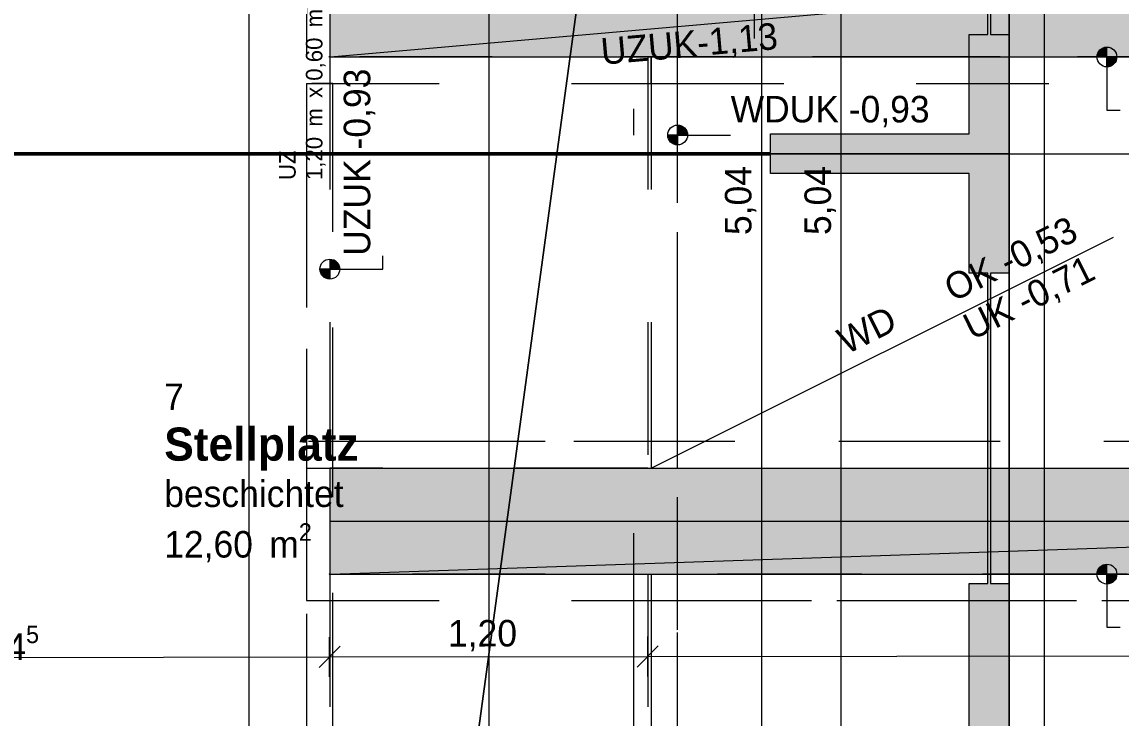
# Model space of a CAD drawing. Header units: metres. Extents: x -14 to 130, y -38 to 4.
# Drawn here: x 2.144 to 6.289, y -26.812 to -24.188 of the extents above; entities that cross this region are included whole.
import ezdxf

# ---------------------------------------------------------------- set-up
doc = ezdxf.new("R2010")
doc.units = ezdxf.units.M
doc.header["$MEASUREMENT"] = 0
for name, pattern in [('Schnittlinie', [0.006, 0.003, -0.0015, 0, -0.0015]), ('Strichliert_1_-1', [2, 1, -1]), ('Strichlinie eng', [0.002, 0.0015, -0.0005]), ('Untersicht', [0.001, 0.0005, -0.0005])]:
    doc.linetypes.add(name, pattern=pattern)
for name, color, linetype in [('-1._KG PP_3_210 Decke', 7, 'Continuous'), ('-1._KG PP_3_250 Träger Unterzug', 7, 'Continuous'), ('-1._KG PP_3_570 Beschriftung 3D', 7, 'Continuous'), ('-1._KG PP_3_810 Raum', 7, 'Continuous'), ('-1._KG PP_3_815 Raumbegrenzung', 7, 'Continuous'), ('-1._KG PP_3_851 Marker Schnitt', 7, 'Continuous'), ('-1._KG PP_3_870 Dokumentation allgemein', 7, 'Continuous'), ('-1._KG PP_3_945 Einreichplan Beschriftung', 7, 'Continuous'), ('-1._KG PP_3_950 Polierplan Bemaßung', 7, 'Continuous'), ('-1._KG PP_3_Bemaßen_Sperrmaß 2D', 7, 'Continuous'), ('-1._KG PP_3_Kataster Grenzpunkte_Grenzpunkt (GP) Hausecke_Kennzeichen', 7, 'Continuous'), ('-1._KG PP_3_Kataster Grundstücke_Grundstück', 7, 'Continuous')]:
    doc.layers.add(name, color=color, linetype=linetype)
doc.styles.add('ERSTELLTER_STIL_5', font='')
doc.styles.add('ERSTELLTER_STIL_9', font='')
doc.styles.get('ERSTELLTER_STIL_5').set_extended_font_data('Eurostile')
doc.styles.get('ERSTELLTER_STIL_9').set_extended_font_data('Eurostile', bold=True)
doc.linetypes.add('GAS', pattern='A,0,[1,415_260415_PP_VA_1_2 -1 KG1.Shx,S=0.186508,R=0,X=0,Y=0],-26.5,0', length=26.5)

msp = doc.modelspace()

# ---------------------------------------------------------------- hatches: boundary and pattern name
at = {"layer": '-1._KG PP_3_250 Träger Unterzug', "linetype": 'Continuous', "lineweight": 0, "true_color": 0x060c00}
for points in [[(7.875, -23.92), (3.305, -23.92), (3.305, -24.32), (7.875, -24.32)], [(11.035, -25.96), (10.635, -25.96), (10.635, -25.87), (3.305, -25.87), (3.305, -26.27), (15.1819, -26.27), (15.1819, -25.87), (11.035, -25.87)]]:
    msp.add_hatch(color=98, dxfattribs=at).paths.add_polyline_path(points)
at = {"layer": '-1._KG PP_3_570 Beschriftung 3D', "linetype": 'Continuous', "lineweight": 0, "true_color": 0x191100}
h = msp.add_hatch(color=28, dxfattribs=at)
h.paths.add_polyline_path([(0.8669, -11.48), (0.8449, -11.48), (0.8449, -11.49), (0.8669, -11.49), (0.8669, -11.935), (1.0169, -11.935), (1.0169, -11.56), (1.7669, -11.56), (1.7669, -11.49), (4.9669, -11.49), (4.9669, -11.56), (5.7169, -11.56), (5.7169, -11.935), (5.7869, -11.935), (5.7869, -13.105), (5.7169, -13.105), (5.7169, -13.855), (4.9669, -13.855), (4.9669, -13.925), (1.7669, -13.925), (1.7669, -13.855), (1.0169, -13.855), (1.0169, -13.105), (0.8669, -13.105), (0.8669, -14.005), (1.7669, -14.005), (1.7669, -13.935), (4.9669, -13.935), (4.9669, -14.005), (5.7869, -14.005), (5.7869, -14.205), (4.9669, -14.205), (4.9669, -14.275), (1.7669, -14.275), (1.7669, -14.205), (0.8669, -14.205), (0.8669, -15.105), (1.0169, -15.105), (1.0169, -14.355), (1.7669, -14.355), (1.7669, -14.285), (4.9669, -14.285), (4.9669, -14.355), (5.7169, -14.355), (5.7169, -15.105), (5.7869, -15.105), (5.7869, -15.825), (5.7169, -15.825), (5.7169, -16.575), (4.9669, -16.575), (4.9669, -16.645), (1.7669, -16.645), (1.7669, -16.575), (1.0169, -16.575), (1.0169, -15.825), (0.8669, -15.825), (0.8669, -16.725), (1.7669, -16.725), (1.7669, -16.655), (4.9669, -16.655), (4.9669, -16.725), (5.7869, -16.725), (5.7869, -16.925), (4.9669, -16.925), (4.9669, -16.995), (1.7669, -16.995), (1.7669, -16.925), (0.8669, -16.925), (0.8669, -17.825), (1.0169, -17.825), (1.0169, -17.075), (1.7669, -17.075), (1.7669, -17.005), (4.9669, -17.005), (4.9669, -17.075), (5.7169, -17.075), (5.7169, -17.825), (5.7869, -17.825), (5.7869, -18.995), (5.7169, -18.995), (5.7169, -19.37), (4.9669, -19.37), (4.9669, -19.44), (1.7669, -19.44), (1.7669, -19.37), (1.0169, -19.37), (1.0169, -18.995), (0.8669, -18.995), (0.8669, -19.895), (1.0169, -19.895), (1.0169, -19.52), (1.7669, -19.52), (1.7669, -19.45), (4.9669, -19.45), (4.9669, -19.52), (5.7169, -19.52), (5.7169, -19.895), (5.7869, -19.895), (5.7869, -21.065), (5.7169, -21.065), (5.7169, -21.815), (4.9669, -21.815), (4.9669, -21.885), (1.7669, -21.885), (1.7669, -21.815), (1.0169, -21.815), (1.0169, -21.065), (0.8669, -21.065), (0.8669, -21.965), (1.7669, -21.965), (1.7669, -21.895), (4.9669, -21.895), (4.9669, -21.965), (5.7869, -21.965), (5.7869, -22.165), (4.9669, -22.165), (4.9669, -22.235), (1.7669, -22.235), (1.7669, -22.165), (0.8669, -22.165), (0.8669, -23.065), (1.0169, -23.065), (1.0169, -22.315), (1.7669, -22.315), (1.7669, -22.245), (4.9669, -22.245), (4.9669, -22.315), (5.7169, -22.315), (5.7169, -23.065), (5.7869, -23.065), (5.7869, -24.235), (5.7169, -24.235), (5.7169, -24.61), (4.9669, -24.61), (4.9669, -24.68), (1.7669, -24.68), (1.7669, -24.61), (1.0169, -24.61), (1.0169, -24.235), (0.8669, -24.235), (0.8669, -25.135), (1.0169, -25.135), (1.0169, -24.76), (1.7669, -24.76), (1.7669, -24.69), (4.9669, -24.69), (4.9669, -24.76), (5.7169, -24.76), (5.7169, -25.135), (5.7869, -25.135), (5.7869, -26.305), (5.7169, -26.305), (5.7169, -27.055), (4.9669, -27.055), (4.9669, -27.125), (1.7669, -27.125), (1.7669, -27.055), (1.0169, -27.055), (1.0169, -26.305), (0.8669, -26.305), (0.8669, -27.205), (1.7669, -27.205), (1.7669, -27.135), (4.9669, -27.135), (4.9669, -27.205), (5.8569, -27.205), (5.8569, -27.2189), (4.976, -27.345), (4.9859, -27.4143), (1.8181, -27.8674), (1.8082, -27.7981), (0.9173, -27.9256), (1.0447, -28.8165), (1.1932, -28.7953), (1.087, -28.0528), (1.8294, -27.9466), (1.8195, -27.8773), (4.9873, -27.4242), (4.9972, -27.4935), (5.7396, -27.3872), (5.8458, -28.1297), (5.9151, -28.1198), (6.0171, -28.8325), (5.9478, -28.8424), (6.054, -29.5849), (5.3116, -29.6911), (5.3215, -29.7604), (2.1537, -30.2135), (2.1438, -30.1442), (1.4014, -30.2504), (1.2952, -29.508), (1.1467, -29.5292), (1.2741, -30.4202), (0.9173, -30.4715), (1.0447, -31.3624), (1.1932, -31.3412), (1.087, -30.5987), (1.8294, -30.4925), (1.8195, -30.4232), (4.9873, -29.9701), (4.9972, -30.0394), (5.7396, -29.9332), (5.8458, -30.6756), (5.9151, -30.6657), (6.0171, -31.3784), (5.9478, -31.3883), (6.054, -32.1308), (5.3116, -32.237), (5.3215, -32.3063), (2.1537, -32.7594), (2.1438, -32.6901), (1.4014, -32.7963), (1.2952, -32.0539), (1.1467, -32.0751), (1.2741, -32.9661), (2.1651, -32.8386), (2.1551, -32.7693), (5.3229, -32.3162), (5.3328, -32.3855), (13.0079, -31.2875), (13.0178, -31.3553), (13.9084, -31.2254), (13.8997, -31.166), (17.0675, -30.7129), (17.0749, -30.7638), (17.9655, -30.634), (17.8356, -29.7434), (17.7645, -29.7538), (17.6625, -29.0411), (17.7318, -29.031), (17.602, -28.1404), (16.7114, -28.2702), (16.7227, -28.3479), (13.555, -28.8011), (13.5557, -28.806), (13.5448, -28.7318), (12.6543, -28.8616), (12.7841, -29.7522), (12.8533, -29.7421), (12.9553, -30.4549), (12.8879, -30.4647), (13.0065, -31.2777), (6.2223, -32.2481), (6.0963, -31.3671), (6.027, -31.377), (5.925, -30.6643), (5.9943, -30.6544), (5.8668, -29.7632), (6.2237, -29.7121), (6.0963, -28.8212), (6.027, -28.8311), (5.925, -28.1184), (5.9943, -28.1084), (5.8669, -27.2175), (5.8669, -26.305), (5.7969, -26.305), (5.7969, -25.135), (5.8669, -25.135), (5.8669, -24.235), (5.7969, -24.235), (5.7969, -23.065), (5.8669, -23.065), (5.8669, -22.165), (5.7969, -22.165), (5.7969, -21.965), (5.8669, -21.965), (5.8669, -21.065), (5.7969, -21.065), (5.7969, -19.895), (5.8669, -19.895), (5.8669, -18.995), (5.7969, -18.995), (5.7969, -17.825), (5.8669, -17.825), (5.8669, -16.925), (5.7969, -16.925), (5.7969, -16.725), (5.8669, -16.725), (5.8669, -15.825), (5.7969, -15.825), (5.7969, -15.105), (5.8669, -15.105), (5.8669, -14.205), (5.7969, -14.205), (5.7969, -14.005), (5.8669, -14.005), (5.8669, -13.105), (5.7969, -13.105), (5.7969, -11.935), (5.8669, -11.935), (5.8669, -11.035), (5.7969, -11.035), (5.7969, -9.865), (5.8669, -9.865), (5.8669, -8.965), (4.9669, -8.965), (4.9669, -9.035), (1.7669, -9.035), (1.7669, -8.965), (0.8669, -8.965), (0.8669, -9.865), (1.0169, -9.865), (1.0169, -9.115), (1.7669, -9.115), (1.7669, -9.045), (4.9669, -9.045), (4.9669, -9.115), (5.7169, -9.115), (5.7169, -9.865), (5.7869, -9.865), (5.7869, -11.035), (5.7169, -11.035), (5.7169, -11.41), (4.9669, -11.41), (4.9669, -11.48), (1.7669, -11.48), (1.7669, -11.41), (1.0169, -11.41), (1.0169, -11.035), (0.8669, -11.035)])
h.paths.add_polyline_path([(12.9325, -29.7306), (12.8243, -28.9884), (13.5665, -28.8802), (13.5564, -28.811), (16.7241, -28.3578), (16.7228, -28.3486), (16.733, -28.4186), (17.4752, -28.3104), (17.5834, -29.0526), (17.6526, -29.0425), (17.7546, -29.7552), (17.6872, -29.7651), (17.7954, -30.5072), (17.0532, -30.6154), (17.066, -30.703), (13.8983, -31.1561), (13.8867, -31.077), (13.1446, -31.1852), (13.0364, -30.443), (12.9652, -30.4534), (12.8632, -29.7407)], flags=0)
at = {"layer": '-1._KG PP_3_Kataster Grenzpunkte_Grenzpunkt (GP) Hausecke_Kennzeichen', "linetype": 'Continuous', "lineweight": 0, "true_color": 0x000000}
for points in [[(6.2362, -24.32), (6.2362, -24.2825), (6.2218, -24.2854), (6.2096, -24.2935), (6.2015, -24.3056), (6.1987, -24.32)], [(6.2362, -24.32), (6.2362, -24.3575), (6.2505, -24.3546), (6.2627, -24.3465), (6.2708, -24.3344), (6.2737, -24.32)], [(3.305, -25.1199), (3.2675, -25.1199), (3.2704, -25.1342), (3.2785, -25.1464), (3.2907, -25.1545), (3.305, -25.1574)], [(3.305, -25.1199), (3.3425, -25.1199), (3.3397, -25.1055), (3.3315, -25.0934), (3.3194, -25.0852), (3.305, -25.0824)], [(6.2362, -26.27), (6.2362, -26.2325), (6.2218, -26.2354), (6.2096, -26.2435), (6.2015, -26.2556), (6.1987, -26.27)], [(6.2362, -26.27), (6.2362, -26.3075), (6.2505, -26.3046), (6.2627, -26.2965), (6.2708, -26.2844), (6.2737, -26.27)]]:
    msp.add_hatch(color=18, dxfattribs=at).paths.add_polyline_path(points)
at = {"layer": '-1._KG PP_3_Kataster Grenzpunkte_Grenzpunkt (GP) Hausecke_Kennzeichen', "linetype": 'Continuous', "lineweight": 13, "true_color": 0xff6400}
for points in [[(4.6169, -24.6143), (4.6544, -24.6143), (4.6515, -24.5999), (4.6434, -24.5878), (4.6312, -24.5796), (4.6169, -24.5768)], [(4.6169, -24.6143), (4.5794, -24.6143), (4.5822, -24.6286), (4.5904, -24.6408), (4.6025, -24.6489), (4.6169, -24.6518)]]:
    msp.add_hatch(color=30, dxfattribs=at).paths.add_polyline_path(points)

# ---------------------------------------------------------------- linework, layer by layer
at = {"layer": '-1._KG PP_3_210 Decke', "color": 8, "linetype": 'Untersicht', "lineweight": 13, "ltscale": 1000, "flags": 128}
msp.add_lwpolyline([(0.1831, -14.47), (0.185, -14.9998), (0.185, -21.895), (3.305, -21.895), (3.305, -22.165), (4.905, -22.165), (4.905, -24.32), (7.875, -24.32), (7.875, -23.85), (9.87, -23.85), (9.87, -24.32), (13.0067, -24.32), (12.9484, -23.92), (12.865, -23.92), (12.865, -21.895), (18.7604, -21.895), (18.7621, -21.495), (18.7694, -20.4274), (14.6603, -20.4274), (15.32, -17.3819), (15.32, -14.87), (15.32, -14.47)], close=True, dxfattribs=at)
at = {"layer": '-1._KG PP_3_250 Träger Unterzug', "color": 76, "linetype": 'GAS', "lineweight": 13, "ltscale": 1000, "true_color": 0x3f7f02}
for p, q in [((3.905, -22.165), (3.905, -30.98)), ((3.305, -26.07), (15.1819, -26.07))]:
    msp.add_line(p, q, dxfattribs=at)
at = {"layer": '-1._KG PP_3_250 Träger Unterzug', "color": 76, "linetype": 'Continuous', "lineweight": 13, "ltscale": 1000, "true_color": 0x3f7f02, "flags": 128}
for points in [[(3.305, -23.92), (3.305, -24.32)], [(3.305, -24.32), (7.875, -24.32)], [(3.305, -25.87), (7.0532, -25.87)], [(3.305, -25.87), (3.305, -26.27)], [(3.305, -26.27), (7.0532, -26.27)]]:
    msp.add_lwpolyline(points, dxfattribs=at)
at = {"layer": '-1._KG PP_3_250 Träger Unterzug', "color": 76, "linetype": 'Untersicht', "lineweight": 13, "ltscale": 1000, "true_color": 0x3f7f02, "flags": 128}
for points in [[(3.305, -24.32), (4.505, -24.32)], [(3.305, -24.32), (3.305, -25.87)], [(4.505, -24.32), (4.505, -25.87)], [(4.505, -25.87), (3.305, -25.87)], [(3.305, -26.27), (4.505, -26.27)], [(3.305, -26.27), (3.305, -29.58)], [(4.505, -26.27), (4.505, -29.58)]]:
    msp.add_lwpolyline(points, dxfattribs=at)
at = {"layer": '-1._KG PP_3_570 Beschriftung 3D', "color": 40, "linetype": 'Continuous', "lineweight": 0, "ltscale": 1000, "true_color": 0xffb300, "flags": 128}
for points in [[(5.7869, -24.235), (5.7869, -23.065)], [(5.7969, -23.065), (5.7969, -24.235)], [(5.7973, -23.065), (5.7973, -24.235)], [(5.7169, -24.235), (5.7869, -24.235)], [(5.7169, -24.61), (5.7169, -24.235)], [(5.7969, -24.235), (5.8669, -24.235)], [(5.8669, -24.235), (5.8669, -25.135)], [(5.8673, -24.235), (5.8673, -25.135)], [(4.9669, -24.61), (5.7169, -24.61)], [(4.9669, -24.68), (4.9669, -24.61)], [(1.7669, -24.68), (4.9669, -24.68)], [(4.9669, -24.69), (1.7669, -24.69)], [(4.9669, -24.76), (4.9669, -24.69)], [(5.7169, -24.76), (4.9669, -24.76)], [(5.7169, -25.135), (5.7169, -24.76)], [(5.7869, -25.135), (5.7169, -25.135)], [(5.7869, -26.305), (5.7869, -25.135)], [(5.7969, -25.135), (5.7969, -26.305)], [(5.8669, -25.135), (5.7969, -25.135)], [(5.7973, -25.135), (5.7973, -26.305)], [(5.7169, -26.305), (5.7869, -26.305)], [(5.7169, -27.055), (5.7169, -26.305)], [(5.7969, -26.305), (5.8669, -26.305)], [(5.8669, -26.305), (5.8669, -27.205), (5.8669, -27.2175), (5.9943, -28.1084)], [(5.8673, -26.305), (5.8673, -27.205), (5.8673, -27.2175), (5.9947, -28.1084)]]:
    msp.add_lwpolyline(points, dxfattribs=at)
at = {"layer": '-1._KG PP_3_810 Raum', "color": 5, "linetype": 'Continuous', "lineweight": 0, "ltscale": 1000, "flags": 128}
for points in [[(0.8669, -22.165), (0.8669, -24.685), (5.8669, -24.685), (5.8669, -22.165)], [(0.8669, -24.685), (0.8669, -27.205), (5.8669, -27.205), (5.8669, -24.685)]]:
    msp.add_lwpolyline(points, close=True, dxfattribs=at)
at = {"layer": '-1._KG PP_3_815 Raumbegrenzung', "color": 5, "linetype": 'Continuous', "lineweight": 0, "ltscale": 1000, "flags": 128}
for points in [[(5.8669, -24.685), (0.8669, -24.685), (0.8669, -22.165), (5.8669, -22.165)], [(5.8669, -27.205), (0.8669, -27.205), (0.8669, -24.685), (5.8669, -24.685)]]:
    msp.add_lwpolyline(points, close=True, dxfattribs=at)
at = {"layer": '-1._KG PP_3_851 Marker Schnitt', "color": 7, "linetype": 'Schnittlinie', "lineweight": 13, "ltscale": 1000}
msp.add_line((4.45, -20.015), (4.45, -35.645), dxfattribs=at)
at = {"layer": '-1._KG PP_3_870 Dokumentation allgemein', "color": 140, "linetype": 'Strichlinie eng', "lineweight": 0, "ltscale": 1000, "true_color": 0x00b9ff, "flags": 128}
msp.add_lwpolyline([(5.8669, -24.685), (11.8669, -24.685), (11.8669, -27.205), (5.8669, -27.205)], close=True, dxfattribs=at)
at = {"layer": '-1._KG PP_3_Bemaßen_Sperrmaß 2D', "color": 5, "linetype": 'GAS', "lineweight": 0, "ltscale": 1000}
for p, q in [((3, 3), (3, -36)), ((6, 3), (6, -36))]:
    msp.add_line(p, q, dxfattribs=at)
at = {"layer": '-1._KG PP_3_Kataster Grenzpunkte_Grenzpunkt (GP) Hausecke_Kennzeichen', "color": 7, "linetype": 'Strichliert_1_-1', "lineweight": 13, "ltscale": 1000}
for p, q in [((3.3054, -30.9775), (4.505, -22.165)), ((4.505, -22.165), (3.4471, -29.9331)), ((3.3075, -24.3198), (7.8632, -23.92)), ((3.3075, -26.2699), (12.9919, -25.9435))]:
    msp.add_line(p, q, dxfattribs=at)
at = {"layer": '-1._KG PP_3_Kataster Grenzpunkte_Grenzpunkt (GP) Hausecke_Kennzeichen', "color": 76, "linetype": 'Continuous', "lineweight": 13, "ltscale": 1000, "true_color": 0x3f7f02}
for p, q in [((4.9339, -27.205), (4.9339, -22.165)), ((3.3042, -26.6572), (3.304, -26.5072)), ((4.5041, -26.6557), (4.5039, -26.5057)), ((3.3441, -26.5421), (3.2642, -26.6222)), ((4.544, -26.5406), (4.4641, -26.6207)), ((4.504, -26.5807), (18.0689, -26.5638)), ((0.8607, -26.5852), (3.3041, -26.5822)), ((3.3041, -26.5822), (4.504, -26.5807))]:
    msp.add_line(p, q, dxfattribs=at)
at = {"layer": '-1._KG PP_3_Kataster Grenzpunkte_Grenzpunkt (GP) Hausecke_Kennzeichen', "color": 6, "linetype": 'Continuous', "lineweight": 13, "ltscale": 1000, "true_color": 0xfb02fe}
msp.add_line((5.2339, -27.205), (5.2339, -22.165), dxfattribs=at)
at = {"layer": '-1._KG PP_3_Kataster Grenzpunkte_Grenzpunkt (GP) Hausecke_Kennzeichen', "color": 7, "linetype": 'Continuous', "lineweight": 13, "ltscale": 1000}
for p, q in [((6.2362, -24.3575), (6.2362, -24.2825)), ((6.2737, -24.32), (6.1987, -24.32)), ((6.2362, -24.32), (6.2362, -24.52)), ((6.2362, -24.52), (6.2862, -24.52)), ((3.505, -25.1199), (3.505, -25.0699)), ((3.3425, -25.1199), (3.2675, -25.1199)), ((3.305, -25.0824), (3.305, -25.1574)), ((3.305, -25.1199), (3.505, -25.1199)), ((6.2362, -26.3075), (6.2362, -26.2325)), ((6.2737, -26.27), (6.1987, -26.27)), ((6.2362, -26.27), (6.2362, -26.47)), ((6.2362, -26.47), (6.2862, -26.47))]:
    msp.add_line(p, q, dxfattribs=at)
at = {"layer": '-1._KG PP_3_Kataster Grenzpunkte_Grenzpunkt (GP) Hausecke_Kennzeichen', "color": 30, "linetype": 'Continuous', "lineweight": 13, "ltscale": 1000, "true_color": 0xff6400}
for p, q in [((4.6169, -24.5768), (4.6169, -24.6518)), ((4.6544, -24.6143), (4.5794, -24.6143)), ((4.6169, -24.6143), (4.7169, -24.6143)), ((4.7169, -24.6143), (4.8169, -24.6143)), ((4.5169, -25.87), (6.2615, -25))]:
    msp.add_line(p, q, dxfattribs=at)
at = {"layer": '-1._KG PP_3_Kataster Grenzpunkte_Grenzpunkt (GP) Hausecke_Kennzeichen', "color": 7, "linetype": 'Continuous', "lineweight": 13, "ltscale": 1000}
for centre, radius in [((6.2362, -24.32), 0.0375), ((3.305, -24.32), 0.0025), ((3.305, -25.1199), 0.0375), ((6.2362, -26.27), 0.0375), ((3.305, -26.27), 0.0025)]:
    msp.add_circle(centre, radius, dxfattribs=at)
at = {"layer": '-1._KG PP_3_Kataster Grenzpunkte_Grenzpunkt (GP) Hausecke_Kennzeichen', "color": 30, "linetype": 'Continuous', "lineweight": 13, "ltscale": 1000, "true_color": 0xff6400}
msp.add_circle((4.6169, -24.6143), 0.0375, dxfattribs=at)
at = {"layer": '-1._KG PP_3_Kataster Grundstücke_Grundstück', "color": 30, "linetype": 'Untersicht', "lineweight": 13, "ltscale": 1000, "true_color": 0xff6400, "flags": 128}
for points in [[(3.3169, -21.895), (0.9549, -21.895), (0.9645, -29.58), (3.3169, -29.58), (3.3169, -27.405), (3.3169, -27.205)], [(3.2169, -23.82), (3.2169, -24.42), (3.3169, -24.42), (3.3169, -23.82)], [(3.305, -24.32), (7.875, -24.32), (7.875, -23.92), (3.305, -23.92)], [(3.2169, -24.42), (4.5169, -24.42), (4.5169, -24.32), (3.2169, -24.32)], [(4.5169, -24.42), (7.625, -24.42), (7.625, -24.32), (4.5169, -24.32)], [(3.2169, -24.42), (3.2169, -29.58), (3.3169, -29.58), (3.3169, -24.42)], [(3.2169, -25.87), (4.6169, -25.87), (4.6169, -25.77), (3.2169, -25.77)], [(4.5169, -25.87), (7.625, -25.87), (7.625, -25.77), (4.5169, -25.77)], [(3.2169, -26.37), (4.6169, -26.37), (4.6169, -26.27), (3.2169, -26.27)], [(4.5169, -27.205), (4.5169, -27.405), (4.5169, -29.58), (13.7734, -29.58), (13.6123, -28.4743), (13.5834, -28.2764), (13.2909, -26.27), (10.055, -26.27), (7.625, -26.27), (4.5169, -26.27)], [(15.3121, -26.27), (4.5169, -26.27), (4.5169, -26.37), (15.3266, -26.37)], [(4.5169, -26.27), (4.5169, -29.58), (4.6169, -29.58), (4.6169, -26.27)]]:
    msp.add_lwpolyline(points, close=True, dxfattribs=at)
for points in [[(4.6169, -22.165), (3.2169, -22.165), (3.2169, -29.48)], [(4.6169, -29.48), (4.6169, -22.165)], [(4.5169, -24.32), (4.5169, -25.87)], [(4.6169, -24.32), (4.5169, -24.32)], [(7.625, -24.32), (4.6169, -24.32)], [(4.6169, -25.87), (4.6169, -24.32)], [(3.2169, -26.37), (12.155, -26.37), (12.155, -25.77), (10.12, -25.77), (10.12, -25.87)], [(7.625, -25.87), (7.625, -25.77), (3.2169, -25.77), (3.2169, -26.37)], [(4.5169, -25.87), (4.6169, -25.87)], [(4.6169, -25.87), (7.525, -25.87)]]:
    msp.add_lwpolyline(points, dxfattribs=at)

# ---------------------------------------------------------------- texts
at = {"layer": '-1._KG PP_3_810 Raum', "color": 7, "linetype": 'Continuous', "lineweight": 13, "attachment_point": 1}
for s, insert, char_height, style in [('\\A1;{\\pql;\\pt0;\\fEurostile|b0|i0|c0|p0;\\W1.000000;7}', (2.6803, -25.5512), 0.1, 'ERSTELLTER_STIL_5'), ('\\A1;{\\pql;\\pt0;\\fEurostile|b1|i0|c0|p0;\\W1.000000;Stellplatz}', (2.6803, -25.7173), 0.125, 'ERSTELLTER_STIL_9'), ('\\A1;{\\pql;\\pt0;\\fEurostile|b0|i0|c0|p0;\\W1.000000;beschichtet}', (2.6803, -25.9168), 0.1, 'ERSTELLTER_STIL_5'), ('\\A1;{\\pql;\\pt0,0.05;\\fEurostile|b0|i0|c0|p0;\\W1.000000;12,60\\fEurostile|b0|i0|c0|p0;\\W1.000000;\\A1{\\H.66x;\\S^  ;}\\fEurostile|b0|i0|c0|p0;\\W1.000000; m\\fEurostile|b0|i0|c0|p0;\\W1.000000;\\A1{\\H.66x;\\S2^  ;}}', (2.6803, -26.0783), 0.1, 'ERSTELLTER_STIL_5')]:
    msp.add_mtext(s, dxfattribs=dict(at, insert=insert, char_height=char_height, style=style))
at = {"layer": '-1._KG PP_3_945 Einreichplan Beschriftung', "color": 7, "linetype": 'Continuous', "lineweight": 13, "char_height": 0.0625, "attachment_point": 1, "rotation": 90, "style": 'ERSTELLTER_STIL_5'}
for s, insert in [('\\A1;{\\pql;\\pt0,1;\\fEurostile|b0|i0|c0|p0;\\W1.000000;1,20\\fEurostile|b0|i0|c0|p0;\\W1.000000;\\A1{\\H.66x;\\S^  ;}\\fEurostile|b0|i0|c0|p0;\\W1.000000; m\\fEurostile|b0|i0|c0|p0;\\W1.000000;\\A1{\\H.66x;\\S^  ;}\\fEurostile|b0|i0|c0|p0;\\W1.000000; x \\fEurostile|b0|i0|c0|p0;\\W1.000000;\\fEurostile|b0|i0|c0|p0;\\W1.000000;\\fEurostile|b0|i0|c0|p0;\\W1.000000;\\fEurostile|b0|i0|c0|p0;\\W1.000000;\\fEurostile|b0|i0|c0|p0;\\W1.000000;0,60\\fEurostile|b0|i0|c0|p0;\\W1.000000;\\A1{\\H.66x;\\S^  ;}\\fEurostile|b0|i0|c0|p0;\\W1.000000; m\\fEurostile|b0|i0|c0|p0;\\W1.000000;\\A1{\\H.66x;\\S^  ;}\\fEurostile|b0|i0|c0|p0;\\W1.000000;\\fEurostile|b0|i0|c0|p0;\\W1.000000;\\fEurostile|b0|i0|c0|p0;\\W1.000000;\\fEurostile|b0|i0|c0|p0;\\W1.000000;\\fEurostile|b0|i0|c0|p0;\\W1.000000;\\fEurostile|b0|i0|c0|p0;\\W1.000000;\\fEurostile|b0|i0|c0|p0;\\W1.000000;\\A1{\\H.66x;\\S^  ;}\\fEurostile|b0|i0|c0|p0;\\W1.000000;\\fEurostile|b0|i0|c0|p0;\\W1.000000;\\A1{\\H.66x;\\S^  ;}\\fEurostile|b0|i0|c0|p0;\\W1.000000;\\fEurostile|b0|i0|c0|p0;\\W1.000000;\\fEurostile|b0|i0|c0|p0;\\W1.000000;\\fEurostile|b0|i0|c0|p0;\\W1.000000;\\fEurostile|b0|i0|c0|p0;\\W1.000000;\\fEurostile|b0|i0|c0|p0;\\W1.000000;\\fEurostile|b0|i0|c0|p0;\\W1.000000;\\A1{\\H.66x;\\S^  ;}\\fEurostile|b0|i0|c0|p0;\\W1.000000;\\fEurostile|b0|i0|c0|p0;\\W1.000000;\\A1{\\H.66x;\\S^  ;}\\fEurostile|b0|i0|c0|p0;\\W1.000000;\\fEurostile|b0|i0|c0|p0;\\W1.000000;\\fEurostile|b0|i0|c0|p0;\\W1.000000;\\fEurostile|b0|i0|c0|p0;\\W1.000000;\\fEurostile|b0|i0|c0|p0;\\W1.000000;\\fEurostile|b0|i0|c0|p0;\\W1.000000;\\fEurostile|b0|i0|c0|p0;\\W1.000000;\\A1{\\H.66x;\\S^  ;}\\fEurostile|b0|i0|c0|p0;\\W1.000000;\\fEurostile|b0|i0|c0|p0;\\W1.000000;\\A1{\\H.66x;\\S^  ;}\\fEurostile|b0|i0|c0|p0;\\W1.000000;\\fEurostile|b0|i0|c0|p0;\\W1.000000;\\fEurostile|b0|i0|c0|p0;\\W1.000000;\\fEurostile|b0|i0|c0|p0;\\W1.000000;\\fEurostile|b0|i0|c0|p0;\\W1.000000;\\fEurostile|b0|i0|c0|p0;\\W1.000000;\\fEurostile|b0|i0|c0|p0;\\W1.000000;\\A1{\\H.66x;\\S^  ;}\\fEurostile|b0|i0|c0|p0;\\W1.000000;}', (3.2146, -24.784)), ('\\A1;{\\pql;\\pt0,1;\\fEurostile|b0|i0|c0|p0;\\W1.000000;UZ\\fEurostile|b0|i0|c0|p0;\\W1.000000;\\A1{\\H.66x;\\S^  ;}\\fEurostile|b0|i0|c0|p0;\\W1.000000;\\fEurostile|b0|i0|c0|p0;\\W1.000000;\\A1{\\H.66x;\\S^  ;}\\fEurostile|b0|i0|c0|p0;\\W1.000000;\\fEurostile|b0|i0|c0|p0;\\W1.000000;\\fEurostile|b0|i0|c0|p0;\\W1.000000;\\fEurostile|b0|i0|c0|p0;\\W1.000000;\\fEurostile|b0|i0|c0|p0;\\W1.000000;\\fEurostile|b0|i0|c0|p0;\\W1.000000;\\fEurostile|b0|i0|c0|p0;\\W1.000000;\\A1{\\H.66x;\\S^  ;}\\fEurostile|b0|i0|c0|p0;\\W1.000000;\\fEurostile|b0|i0|c0|p0;\\W1.000000;\\A1{\\H.66x;\\S^  ;}\\fEurostile|b0|i0|c0|p0;\\W1.000000;\\fEurostile|b0|i0|c0|p0;\\W1.000000;\\fEurostile|b0|i0|c0|p0;\\W1.000000;\\fEurostile|b0|i0|c0|p0;\\W1.000000;\\fEurostile|b0|i0|c0|p0;\\W1.000000;\\fEurostile|b0|i0|c0|p0;\\W1.000000;\\fEurostile|b0|i0|c0|p0;\\W1.000000;\\A1{\\H.66x;\\S^  ;}\\fEurostile|b0|i0|c0|p0;\\W1.000000;\\fEurostile|b0|i0|c0|p0;\\W1.000000;\\A1{\\H.66x;\\S^  ;}\\fEurostile|b0|i0|c0|p0;\\W1.000000;\\fEurostile|b0|i0|c0|p0;\\W1.000000;\\fEurostile|b0|i0|c0|p0;\\W1.000000;\\fEurostile|b0|i0|c0|p0;\\W1.000000;\\fEurostile|b0|i0|c0|p0;\\W1.000000;\\fEurostile|b0|i0|c0|p0;\\W1.000000;\\fEurostile|b0|i0|c0|p0;\\W1.000000;\\A1{\\H.66x;\\S^  ;}\\fEurostile|b0|i0|c0|p0;\\W1.000000;\\fEurostile|b0|i0|c0|p0;\\W1.000000;\\A1{\\H.66x;\\S^  ;}\\fEurostile|b0|i0|c0|p0;\\W1.000000;\\fEurostile|b0|i0|c0|p0;\\W1.000000;\\fEurostile|b0|i0|c0|p0;\\W1.000000;\\fEurostile|b0|i0|c0|p0;\\W1.000000;\\fEurostile|b0|i0|c0|p0;\\W1.000000;\\fEurostile|b0|i0|c0|p0;\\W1.000000;\\fEurostile|b0|i0|c0|p0;\\W1.000000;\\A1{\\H.66x;\\S^  ;}\\fEurostile|b0|i0|c0|p0;\\W1.000000;\\fEurostile|b0|i0|c0|p0;\\W1.000000;\\A1{\\H.66x;\\S^  ;}\\fEurostile|b0|i0|c0|p0;\\W1.000000;\\fEurostile|b0|i0|c0|p0;\\W1.000000;\\fEurostile|b0|i0|c0|p0;\\W1.000000;\\fEurostile|b0|i0|c0|p0;\\W1.000000;\\fEurostile|b0|i0|c0|p0;\\W1.000000;\\fEurostile|b0|i0|c0|p0;\\W1.000000;\\fEurostile|b0|i0|c0|p0;\\W1.000000;\\A1{\\H.66x;\\S^  ;}\\fEurostile|b0|i0|c0|p0;\\W1.000000;}', (3.1136, -24.784))]:
    msp.add_mtext(s, dxfattribs=dict(at, insert=insert))
at = {"layer": '-1._KG PP_3_950 Polierplan Bemaßung', "color": 76, "linetype": 'Continuous', "lineweight": 13, "true_color": 0x3f7f02, "char_height": 0.1, "width": 0.306373, "attachment_point": 7, "style": 'ERSTELLTER_STIL_5'}
for s, insert, rotation in [('\\A1;{\\pql;\\fEurostile|b0|i0|c0|p0;\\W1.000000;5,04}', (4.9139, -24.9914), 90), ('\\A1;{\\pql;\\fEurostile|b0|i0|c0|p0;\\W1.000000;1,20}', (3.7509, -26.5616), 0.0714)]:
    msp.add_mtext(s, dxfattribs=dict(at, insert=insert, rotation=rotation))
at = {"layer": '-1._KG PP_3_950 Polierplan Bemaßung', "color": 6, "linetype": 'Continuous', "lineweight": 13, "true_color": 0xfb02fe, "insert": (5.2139, -24.9914), "char_height": 0.1, "width": 0.306373, "attachment_point": 7, "rotation": 90, "style": 'ERSTELLTER_STIL_5'}
msp.add_mtext('\\A1;{\\pql;\\fEurostile|b0|i0|c0|p0;\\W1.000000;5,04}', dxfattribs=at)
at = {"layer": '-1._KG PP_3_Kataster Grenzpunkte_Grenzpunkt (GP) Hausecke_Kennzeichen', "color": 7, "linetype": 'Continuous', "lineweight": 13, "char_height": 0.1, "style": 'ERSTELLTER_STIL_5'}
for s, insert, attachment_point, rotation in [('\\A1;{\\pql;\\pt0,1;\\fEurostile|b0|i0|c0|p0;\\W1.000000;-1,13\\fEurostile|b0|i0|c0|p0;\\W1.000000;\\A1{\\H.66x;\\S^  ;}\\fEurostile|b0|i0|c0|p0;\\W1.000000;\\fEurostile|b0|i0|c0|p0;\\W1.000000;\\A1{\\H.66x;\\S^  ;}\\fEurostile|b0|i0|c0|p0;\\W1.000000;\\fEurostile|b0|i0|c0|p0;\\W1.000000;\\fEurostile|b0|i0|c0|p0;\\W1.000000;\\fEurostile|b0|i0|c0|p0;\\W1.000000;\\fEurostile|b0|i0|c0|p0;\\W1.000000;\\fEurostile|b0|i0|c0|p0;\\W1.000000;\\fEurostile|b0|i0|c0|p0;\\W1.000000;\\A1{\\H.66x;\\S^  ;}\\fEurostile|b0|i0|c0|p0;\\W1.000000;\\fEurostile|b0|i0|c0|p0;\\W1.000000;\\A1{\\H.66x;\\S^  ;}\\fEurostile|b0|i0|c0|p0;\\W1.000000;\\fEurostile|b0|i0|c0|p0;\\W1.000000;\\fEurostile|b0|i0|c0|p0;\\W1.000000;\\fEurostile|b0|i0|c0|p0;\\W1.000000;\\fEurostile|b0|i0|c0|p0;\\W1.000000;\\fEurostile|b0|i0|c0|p0;\\W1.000000;\\fEurostile|b0|i0|c0|p0;\\W1.000000;\\A1{\\H.66x;\\S^  ;}\\fEurostile|b0|i0|c0|p0;\\W1.000000;\\fEurostile|b0|i0|c0|p0;\\W1.000000;\\A1{\\H.66x;\\S^  ;}\\fEurostile|b0|i0|c0|p0;\\W1.000000;\\fEurostile|b0|i0|c0|p0;\\W1.000000;\\fEurostile|b0|i0|c0|p0;\\W1.000000;\\fEurostile|b0|i0|c0|p0;\\W1.000000;\\fEurostile|b0|i0|c0|p0;\\W1.000000;\\fEurostile|b0|i0|c0|p0;\\W1.000000;\\fEurostile|b0|i0|c0|p0;\\W1.000000;\\A1{\\H.66x;\\S^  ;}\\fEurostile|b0|i0|c0|p0;\\W1.000000;\\fEurostile|b0|i0|c0|p0;\\W1.000000;\\fEurostile|b0|i0|c0|p0;\\W1.000000;\\fEurostile|b0|i0|c0|p0;\\W1.000000;\\fEurostile|b0|i0|c0|p0;\\W1.000000;\\fEurostile|b0|i0|c0|p0;\\W1.000000;\\fEurostile|b0|i0|c0|p0;\\W1.000000;\\fEurostile|b0|i0|c0|p0;\\W1.000000;\\fEurostile|b0|i0|c0|p0;\\W1.000000;\\fEurostile|b0|i0|c0|p0;\\W1.000000;\\fEurostile|b0|i0|c0|p0;\\W1.000000;\\fEurostile|b0|i0|c0|p0;\\W1.000000;\\fEurostile|b0|i0|c0|p0;\\W1.000000;\\fEurostile|b0|i0|c0|p0;\\W1.000000;\\fEurostile|b0|i0|c0|p0;\\W1.000000;\\fEurostile|b0|i0|c0|p0;\\W1.000000;\\fEurostile|b0|i0|c0|p0;\\W1.000000;\\fEurostile|b0|i0|c0|p0;\\W1.000000;\\fEurostile|b0|i0|c0|p0;\\W1.000000;}', (4.6856, -24.2169), 1, 5.02), ('\\A1;{\\pqr;\\pt0,1;\\fEurostile|b0|i0|c0|p0;\\W1.000000;UZUK}', (4.6856, -24.2179), 3, 5.02), ('\\A1;{\\pql;\\fEurostile|b0|i0|c0|p0;\\W1.000000;UZ\\fEurostile|b0|i0|c0|p0;\\W1.000000;UK \\fEurostile|b0|i0|c0|p0;\\W1.000000;-0,93}', (3.476, -25.0699), 7, 90)]:
    msp.add_mtext(s, dxfattribs=dict(at, insert=insert, attachment_point=attachment_point, rotation=rotation))
at = {"layer": '-1._KG PP_3_Kataster Grenzpunkte_Grenzpunkt (GP) Hausecke_Kennzeichen', "color": 30, "linetype": 'Continuous', "lineweight": 13, "true_color": 0xff6400, "insert": (4.8169, -24.5853), "char_height": 0.1, "attachment_point": 7, "style": 'ERSTELLTER_STIL_5'}
msp.add_mtext('\\A1;{\\pql;\\fEurostile|b0|i0|c0|p0;\\W1.000000;WD\\fEurostile|b0|i0|c0|p0;\\W1.000000;UK \\fEurostile|b0|i0|c0|p0;\\W1.000000;-0,93}', dxfattribs=at)
at = {"layer": '-1._KG PP_3_Kataster Grenzpunkte_Grenzpunkt (GP) Hausecke_Kennzeichen', "color": 30, "linetype": 'Continuous', "lineweight": 13, "true_color": 0xff6400, "insert": (5.676, -25.2856), "char_height": 0.1, "attachment_point": 4, "rotation": 26.505, "line_spacing_factor": 0.968161, "style": 'ERSTELLTER_STIL_5'}
msp.add_mtext('\\A1;{\\pql;\\fEurostile|b0|i0|c0|p0;\\W1.000000;OK \\fEurostile|b0|i0|c0|p0;\\W1.000000;\\fEurostile|b0|i0|c0|p0;\\W1.000000;-0,53\\fEurostile|b0|i0|c0|p0;\\W1.000000;\\A1{\\H.66x;\\S^  ;}\\fEurostile|b0|i0|c0|p0;\\W1.000000;\\fEurostile|b0|i0|c0|p0;\\W1.000000;\\P\\pql;\\fEurostile|b0|i0|c0|p0;\\W1.000000;UK \\fEurostile|b0|i0|c0|p0;\\W1.000000;\\fEurostile|b0|i0|c0|p0;\\W1.000000;-0,71\\fEurostile|b0|i0|c0|p0;\\W1.000000;\\A1{\\H.66x;\\S^  ;}\\fEurostile|b0|i0|c0|p0;\\W1.000000;\\fEurostile|b0|i0|c0|p0;\\W1.000000;}', dxfattribs=at)
at = {"layer": '-1._KG PP_3_Kataster Grenzpunkte_Grenzpunkt (GP) Hausecke_Kennzeichen', "color": 30, "linetype": 'Continuous', "lineweight": 13, "true_color": 0xff6400, "insert": (5.2813, -25.4993), "char_height": 0.1, "attachment_point": 4, "rotation": 26.505, "style": 'ERSTELLTER_STIL_5'}
msp.add_mtext('\\A1;{\\pql;\\fEurostile|b0|i0|c0|p0;\\W1.000000;\\fEurostile|b0|i0|c0|p0;\\W1.000000;\\fEurostile|b0|i0|c0|p0;\\W1.000000;WD\\fEurostile|b0|i0|c0|p0;\\W1.000000;\\A1{\\H.66x;\\S^  ;}\\fEurostile|b0|i0|c0|p0;\\W1.000000;\\fEurostile|b0|i0|c0|p0;\\W1.000000;\\P\\pql;\\fEurostile|b0|i0|c0|p0;\\W1.000000;\\fEurostile|b0|i0|c0|p0;\\W1.000000;\\fEurostile|b0|i0|c0|p0;\\W1.000000;\\fEurostile|b0|i0|c0|p0;\\W1.000000;\\A1{\\H.66x;\\S^  ;}\\fEurostile|b0|i0|c0|p0;\\W1.000000;\\fEurostile|b0|i0|c0|p0;\\W1.000000;}', dxfattribs=at)
at = {"layer": '-1._KG PP_3_Kataster Grenzpunkte_Grenzpunkt (GP) Hausecke_Kennzeichen', "color": 76, "linetype": 'Continuous', "lineweight": 13, "true_color": 0x3f7f02, "insert": (1.8989, -26.6229), "char_height": 0.1, "attachment_point": 7, "rotation": 0.0714, "style": 'ERSTELLTER_STIL_5'}
msp.add_mtext('\\A1;{\\pql;\\fEurostile|b0|i0|c0|p0;\\W1.000000;2,44\\fEurostile|b0|i0|c0|p0;\\W1.000000;\\A1{\\H.66x;\\S5^  ;}}', dxfattribs=at)

doc.saveas('drawing.dxf')
